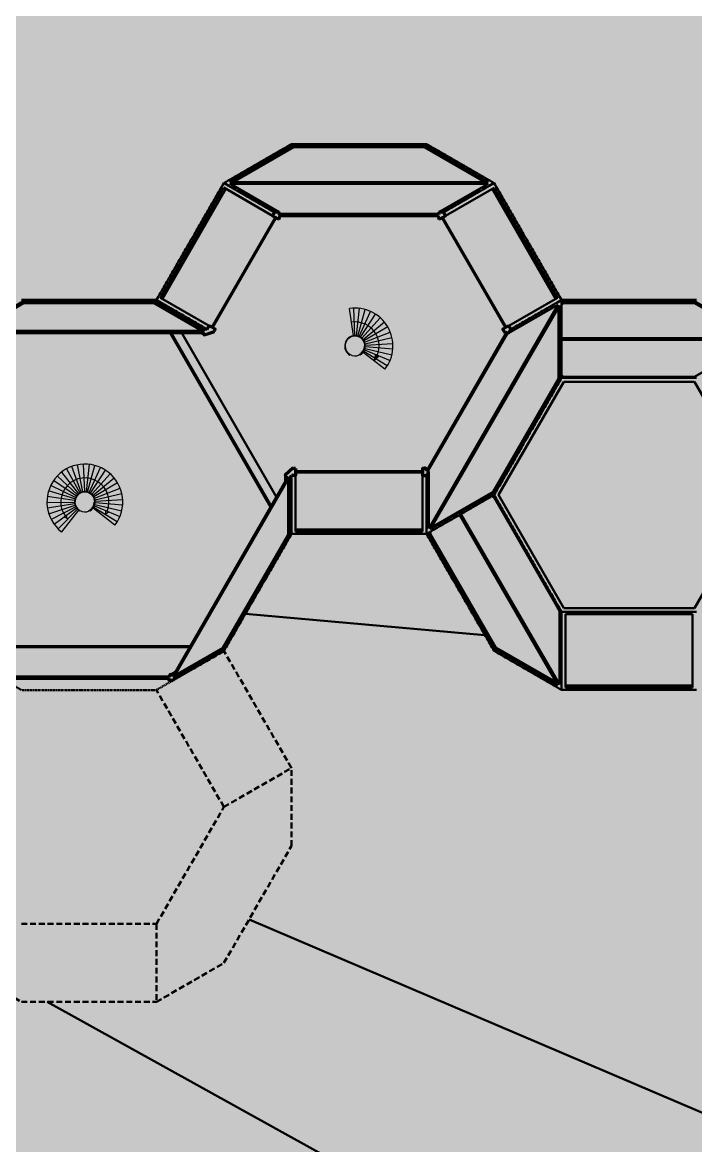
# Model space of a CAD drawing. Header units: millimetres. Extents: x 401 to 30661, y 2016 to 22119.
# Drawn here: x 14950 to 15682, y 11877 to 13099 of the extents above; entities that cross this region are included whole.
import ezdxf

# ---------------------------------------------------------------- set-up
doc = ezdxf.new("R2010")
doc.units = ezdxf.units.MM
doc.linetypes.add('HIDDEN2', pattern=[4.7625, 3.175, -1.5875])
for name, color, linetype, lineweight, true_color in [('2ND', 201, 'Continuous', 35, 0x39ffb0), ('3RD', 140, 'Continuous', 25, 0x7debff), ('4TH DETAILS', 125, 'Continuous', 15, 0x39ffb0)]:
    doc.layers.add(name, color=color, linetype=linetype, lineweight=lineweight, true_color=true_color)
doc.layers.add('BACKGROUND', color=7, linetype='Continuous', true_color=0x000000)
for name, color, linetype, lineweight, true_color, transparency in [('GLOW-CYAN-2', 7, 'Continuous', 50, 0x7debff, 0.8), ('GLOW-EMERALD', 7, 'Continuous', 70, 0x39ffb0, 0.8), ('GLOW-EMERALD-2', 7, 'Continuous', 30, 0x39ffb0, 0.8), ('hatch', 253, 'Continuous', 9, 0x7debff, 0.55)]:
    doc.layers.add(name, color=color, linetype=linetype, lineweight=lineweight, true_color=true_color, transparency=transparency)

msp = doc.modelspace()

# ---------------------------------------------------------------- hatches: boundary and pattern name
at = {"layer": 'BACKGROUND'}
h = msp.add_hatch(color=256, dxfattribs=at)
h.dxf.hatch_style = 1
h.paths.add_polyline_path([(400.723, 2015.745), (30660.634, 2015.745), (30660.634, 22119.328), (400.723, 22119.328)])
at = {"layer": 'hatch'}
h = msp.add_hatch(color=256, dxfattribs=at)
h.dxf.hatch_style = 1
h.paths.add_polyline_path([(15337.603, 12735.963), (15334.567, 12737.791), (15332.549, 12731.003)])
h = msp.add_hatch(color=256, dxfattribs=at)
h.dxf.hatch_style = 1
h.paths.add_polyline_path([(14998.786, 12559.365), (14997.936, 12562.83), (14995.394, 12560.974)])
h.paths.add_polyline_path([(15043.63, 12566.687), (15040.812, 12567.858), (15040.717, 12564.447)])

# ---------------------------------------------------------------- linework, layer by layer
at = {"layer": '2ND', "linetype": 'Continuous'}
for p, q in [((15224.401, 12892.567), (15222.218, 12888.786)), ((15229.288, 12892.567), (15224.401, 12892.567)), ((15403.074, 12892.567), (15402.614, 12890.181)), ((15407.961, 12892.567), (15403.074, 12892.567)), ((15225.445, 12886.923), (15156.327, 12767.206)), ((15222.218, 12888.786), (15225.445, 12886.923)), ((15225.604, 12886.831), (15228.831, 12884.968)), ((15228.831, 12884.968), (15229.912, 12886.84)), ((15229.912, 12886.84), (15230.39, 12886.84)), ((15402.431, 12889.226), (15401.971, 12886.84)), ((15401.971, 12886.84), (15402.45, 12886.84)), ((15402.45, 12886.84), (15403.53, 12884.968)), ((14897.812, 12761.947), (15146.672, 12761.947)), ((15146.488, 12762.902), (14897.996, 12762.902)), ((15146.029, 12765.288), (15146.488, 12762.902)), ((15146.672, 12761.947), (15147.131, 12759.561)), ((15158.871, 12762.965), (15158.632, 12763.379)), ((15473.73, 12763.379), (15473.491, 12762.965)), ((15473.491, 12762.965), (15476.706, 12761.851)), ((15477.624, 12761.533), (15479.002, 12761.056)), ((15385.299, 12610.231), (15247.062, 12610.231)), ((15389.666, 12606.32), (15392.109, 12610.553)), ((15238.415, 12603.679), (15114.169, 12388.479)), ((15115.088, 12388.16), (15239.15, 12603.042)), ((15247.062, 12610.047), (15385.299, 12610.047)), ((15109.778, 12386.792), (14934.706, 12386.792)), ((14934.89, 12385.837), (15109.594, 12385.837)), ((15114.022, 12383.451), (15116.466, 12387.683))]:
    msp.add_line(p, q, dxfattribs=at)
for points in [[(15402.614, 12890.181), (15229.747, 12890.181), (15229.288, 12892.567)], [(15476.035, 12767.206), (15406.917, 12886.923), (15410.144, 12888.786), (15407.961, 12892.567)], [(15156.486, 12767.114), (15225.604, 12886.831), (15225.445, 12886.923)], [(15230.39, 12886.84), (15229.931, 12889.226), (15229.931, 12889.226), (15402.431, 12889.226)], [(15403.53, 12884.968), (15406.758, 12886.831), (15475.876, 12767.114)], [(15150.916, 12765.288), (15150.916, 12765.288), (15153.099, 12769.07)], [(15156.327, 12767.206), (15153.099, 12769.07)], [(15479.262, 12769.07), (15476.035, 12767.206)], [(15479.002, 12761.056), (15481.446, 12765.288), (15479.262, 12769.07)], [(15150.916, 12765.288), (15150.916, 12765.288), (15146.029, 12765.288)], [(15147.131, 12759.561), (15147.609, 12759.561), (15147.848, 12759.146), (15153.36, 12761.056), (15158.871, 12762.965)], [(15158.632, 12763.379), (15159.713, 12765.251), (15156.486, 12767.114)], [(15476.706, 12761.851), (15390.272, 12612.144), (15387.7, 12614.371), (15387.461, 12613.957)], [(15392.109, 12610.553), (15391.007, 12611.508), (15477.624, 12761.533)], [(15475.876, 12767.114), (15472.649, 12765.251), (15473.73, 12763.379)], [(15244.662, 12614.371), (15240.253, 12610.553), (15235.843, 12606.735), (15236.083, 12606.32), (15235.843, 12605.906)], [(15247.062, 12613.957), (15244.901, 12613.957), (15244.662, 12614.371)], [(15247.062, 12613.957), (15247.062, 12610.231)], [(15387.461, 12613.957), (15385.299, 12613.957), (15385.299, 12610.231)], [(15235.843, 12605.906), (15238.415, 12603.679)], [(15239.15, 12603.042), (15240.253, 12602.088), (15242.696, 12606.32)], [(15247.062, 12610.047), (15247.062, 12606.32), (15242.696, 12606.32)], [(15385.299, 12610.047), (15385.299, 12606.32), (15389.666, 12606.32)], [(15109.594, 12385.837), (15109.135, 12383.451), (15114.022, 12383.451)], [(15114.169, 12388.479), (15110.955, 12389.592), (15110.715, 12389.178), (15110.237, 12389.178), (15109.778, 12386.792)], [(15116.466, 12387.683), (15115.088, 12388.16)]]:
    msp.add_lwpolyline(points, dxfattribs=at)
at = {"layer": '3RD', "linetype": 'Continuous'}
for p, q in [((15175.728, 12925.372), (15245.14, 12965.447)), ((15245.14, 12963.325), (15245.14, 12965.447)), ((15245.14, 12965.447), (15387.222, 12965.447)), ((15387.222, 12963.325), (15387.222, 12965.447)), ((15387.222, 12965.447), (15455.819, 12925.842)), ((15245.14, 12963.325), (15179.402, 12925.372)), ((15387.222, 12963.325), (15245.14, 12963.325)), ((15452.96, 12925.372), (15387.222, 12963.325)), ((15100.093, 12799.673), (15169.211, 12919.389)), ((15171.363, 12918.147), (15102.245, 12798.43)), ((15169.211, 12919.389), (15222.218, 12888.786)), ((15176.543, 12923.02), (15175.618, 12923.554)), ((15456.744, 12923.554), (15175.618, 12923.554)), ((15175.728, 12925.372), (15456.634, 12925.372)), ((15229.288, 12892.567), (15176.543, 12923.02)), ((15456.744, 12923.554), (15403.074, 12892.567)), ((15410.144, 12888.786), (15463.083, 12919.351)), ((15455.819, 12925.842), (15456.634, 12925.372)), ((15530.05, 12798.392), (15460.932, 12918.108)), ((15463.083, 12919.351), (15463.15, 12919.235)), ((15463.15, 12919.235), (15532.202, 12799.634)), ((15406.917, 12886.923), (15406.758, 12886.831)), ((14951.201, 12793.62), (14897.996, 12762.902)), ((14898.455, 12765.288), (14951.201, 12795.741)), ((14951.201, 12793.62), (14951.201, 12795.741)), ((14951.201, 12795.741), (15093.283, 12795.741)), ((15093.283, 12793.62), (14951.201, 12793.62)), ((15093.283, 12795.741), (15146.029, 12765.288)), ((15093.283, 12793.62), (15093.283, 12795.741)), ((15146.488, 12762.902), (15093.283, 12793.62)), ((15153.099, 12769.07), (15100.093, 12799.673)), ((15532.202, 12799.634), (15479.262, 12769.07)), ((15536.635, 12794.33), (15539.079, 12795.741)), ((15539.079, 12793.62), (15536.635, 12792.209)), ((15539.079, 12793.62), (15539.079, 12795.741)), ((15539.079, 12795.741), (15681.161, 12795.741)), ((15681.161, 12793.62), (15539.079, 12793.62)), ((15681.161, 12793.62), (15681.161, 12795.741)), ((15681.161, 12795.741), (15749.758, 12756.136)), ((15746.898, 12755.666), (15681.161, 12793.62)), ((15392.109, 12548.567), (15532.683, 12792.049)), ((15534.191, 12791.038), (15393.738, 12547.766)), ((15479.002, 12761.056), (15532.683, 12792.049)), ((15533.089, 12711.524), (15533.089, 12789.129)), ((15534.191, 12791.038), (15534.191, 12710.888)), ((15219.983, 12571.752), (15110.173, 12761.947)), ((15111.26, 12761.947), (15220.526, 12572.693)), ((15226.342, 12582.767), (15122.892, 12761.947)), ((15147.131, 12759.561), (15142.998, 12761.947)), ((15146.672, 12761.947), (15146.488, 12762.902)), ((15147.131, 12759.561), (15147.848, 12759.146)), ((15156.327, 12767.206), (15156.486, 12767.114)), ((15475.876, 12767.114), (15476.035, 12767.206)), ((15477.624, 12761.533), (15476.706, 12761.851)), ((15536.635, 12755.666), (15750.573, 12755.666)), ((15750.683, 12753.848), (15536.635, 12753.848)), ((15750.683, 12753.848), (15681.161, 12713.71)), ((15462.048, 12588.478), (15533.089, 12711.524)), ((15534.191, 12710.888), (15465.594, 12592.074)), ((15468.038, 12585.02), (15539.079, 12708.066)), ((15533.089, 12711.524), (15534.191, 12710.888)), ((15539.079, 12713.71), (15536.635, 12715.121)), ((15681.161, 12713.71), (15539.079, 12713.71)), ((15539.079, 12708.066), (15681.16, 12708.066)), ((15681.16, 12708.066), (15752.201, 12585.02)), ((15390.272, 12612.144), (15391.007, 12611.508)), ((15392.109, 12548.567), (15392.109, 12610.553)), ((15235.843, 12599.224), (15235.843, 12606.735)), ((15239.15, 12603.042), (15238.415, 12603.679)), ((15239.15, 12541.819), (15239.15, 12603.042)), ((15240.253, 12602.088), (15240.253, 12541.182)), ((15247.062, 12545.114), (15247.062, 12606.32)), ((15385.299, 12606.32), (15385.299, 12545.114)), ((15463.15, 12587.841), (15393.738, 12547.766)), ((15394.841, 12549.676), (15462.048, 12588.478)), ((15462.048, 12588.478), (15463.15, 12587.841)), ((15465.594, 12592.074), (15463.15, 12587.841)), ((15460.707, 12583.609), (15463.15, 12582.198)), ((15463.15, 12582.198), (15531.748, 12463.384)), ((15539.079, 12461.973), (15468.038, 12585.02)), ((15752.201, 12585.02), (15681.16, 12461.973)), ((15532.562, 12378.061), (15425.593, 12563.336)), ((15427.129, 12564.223), (15534.191, 12378.784)), ((15168.109, 12418.772), (15239.15, 12541.819)), ((15240.253, 12541.182), (15171.655, 12422.368)), ((15239.15, 12541.819), (15240.253, 12541.182)), ((15247.062, 12547.599), (15385.299, 12547.599)), ((15385.299, 12545.114), (15247.062, 12545.114)), ((15392.109, 12541.182), (15392.109, 12544.004)), ((15393.946, 12542.243), (15392.109, 12541.182)), ((15463.15, 12418.136), (15392.109, 12541.182)), ((15393.946, 12542.243), (15393.946, 12545.065)), ((15464.987, 12419.196), (15393.946, 12542.243)), ((15531.748, 12463.384), (15534.191, 12459.151)), ((15534.191, 12459.151), (15534.191, 12378.784)), ((15681.16, 12461.973), (15539.079, 12461.973)), ((15541.001, 12455.22), (15679.238, 12455.22)), ((15541.001, 12375.409), (15541.001, 12455.22)), ((15679.238, 12455.22), (15679.238, 12375.409)), ((14880.16, 12420.405), (15132.602, 12420.405)), ((15132.059, 12419.465), (14881.789, 12419.465)), ((15115.088, 12388.16), (15168.109, 12418.772)), ((15169.211, 12418.136), (15116.466, 12387.683)), ((15168.109, 12418.772), (15169.211, 12418.136)), ((15171.655, 12422.368), (15169.211, 12418.136)), ((15464.987, 12419.196), (15463.15, 12418.136)), ((15465.594, 12416.725), (15463.15, 12418.136)), ((15530.725, 12381.243), (15464.987, 12419.196)), ((15532.562, 12378.061), (15465.594, 12416.725)), ((15110.955, 12389.592), (15116.741, 12392.933)), ((15110.955, 12389.592), (15110.237, 12389.178)), ((15114.169, 12388.479), (15115.088, 12388.16)), ((15541.001, 12377.893), (15679.238, 12377.893)), ((15679.238, 12375.409), (15541.001, 12375.409))]:
    msp.add_line(p, q, dxfattribs=at)
at = {"layer": '3RD', "ltscale": 2}
for p, q in [((15453.252, 12432.495), (15192.544, 12455.652)), ((15196.592, 12123.253), (16045.933, 11760.817)), ((14976.907, 12033.458), (15757.703, 11601.049))]:
    msp.add_line(p, q, dxfattribs=at)
at = {"layer": '3RD', "linetype": 'HIDDEN2', "ltscale": 2}
for points in [[(14801.788, 12203.108), (14875.273, 12075.829), (14948.757, 12033.402), (15091.36, 12033.402), (15095.727, 12033.402), (15169.211, 12075.829), (15242.696, 12203.108), (15242.696, 12287.961), (15169.211, 12415.314)], [(15169.211, 12245.534), (15095.727, 12372.814)], [(15095.727, 12118.255), (15169.211, 12245.534), (15242.707, 12287.942)], [(14948.757, 12118.255), (15095.727, 12118.255), (15095.727, 12033.402)]]:
    msp.add_lwpolyline(points, dxfattribs=at)
at = {"layer": '3RD', "linetype": 'HIDDEN2', "ltscale": 0.35}
msp.add_lwpolyline([(15114.022, 12383.451), (15095.727, 12372.814), (14948.757, 12372.814), (14930.462, 12383.451)], dxfattribs=at)
at = {"layer": '3RD', "linetype": 'Continuous'}
for points in [[(15169.211, 12924.431), (15242.696, 12966.857)], [(15389.666, 12966.857), (15242.696, 12966.857)], [(15389.666, 12966.857), (15463.15, 12924.431)], [(15095.727, 12797.152), (15169.211, 12924.431)], [(15224.401, 12892.567), (15169.211, 12924.431)], [(15407.961, 12892.567), (15463.15, 12924.431)], [(15536.635, 12797.152), (15463.15, 12924.431)], [(15095.727, 12797.152), (14948.757, 12797.152)], [(15150.916, 12765.288), (15095.727, 12797.152)], [(15095.727, 12797.152), (15150.916, 12765.288)], [(15481.446, 12765.288), (15536.635, 12797.152)], [(15536.635, 12712.299), (15536.635, 12797.152)], [(15683.604, 12797.152), (15536.635, 12797.152)], [(15536.635, 12712.299), (15463.15, 12585.02)], [(15536.635, 12712.299), (15683.604, 12712.299)], [(15242.696, 12606.32), (15242.696, 12542.593)], [(15242.696, 12542.593), (15242.696, 12606.32)], [(15389.666, 12606.32), (15389.666, 12542.593)], [(15389.666, 12542.593), (15463.15, 12585.02)], [(15536.635, 12457.74), (15463.15, 12585.02)], [(15242.696, 12542.593), (15169.211, 12415.314)], [(15242.696, 12542.593), (15389.666, 12542.593)], [(15389.666, 12542.593), (15463.15, 12415.314)], [(15536.635, 12457.74), (15683.604, 12457.74)], [(15536.635, 12457.74), (15536.635, 12372.888)], [(15114.022, 12383.451), (15169.211, 12415.314)], [(15463.15, 12415.314), (15536.635, 12372.888)], [(15536.635, 12372.888), (15683.604, 12372.888)]]:
    msp.add_open_spline(points, degree=1, dxfattribs=at)
at = {"layer": '4TH DETAILS', "linetype": 'Continuous'}
for p, q in [((15310.242, 12758.236), (15305.97, 12787.93)), ((15310.141, 12788.315), (15311.379, 12758.341)), ((15316.495, 12788.088), (15313.112, 12758.279)), ((15314.815, 12757.951), (15322.738, 12786.886)), ((15316.447, 12757.366), (15328.723, 12784.739)), ((15317.97, 12756.536), (15334.306, 12781.698)), ((15319.347, 12755.483), (15339.356, 12777.835)), ((15320.546, 12754.23), (15343.753, 12773.242)), ((15347.391, 12768.028), (15321.538, 12752.808)), ((15322.3, 12751.251), (15350.185, 12762.317)), ((15322.814, 12749.594), (15352.068, 12756.244)), ((15352.945, 12743.596), (15323.053, 12746.145)), ((15323.067, 12747.879), (15352.995, 12749.954)), ((15321.368, 12741.113), (15320.947, 12740.491)), ((15346.977, 12725.485), (15321.368, 12741.113)), ((15346.977, 12725.485), (15321.368, 12741.113)), ((15322.233, 12742.786), (15349.939, 12731.28)), ((15322.773, 12744.434), (15351.918, 12737.322)), ((14997.95, 12613.501), (15012.441, 12587.233)), ((15014.02, 12587.951), (15003.737, 12616.134)), ((15015.69, 12588.418), (15009.86, 12617.847)), ((15016.173, 12618.598), (15017.411, 12588.623)), ((15022.527, 12618.37), (15019.144, 12588.561)), ((15020.847, 12588.234), (15028.77, 12617.168)), ((15022.479, 12587.648), (15034.755, 12615.021)), ((15024.002, 12586.819), (15040.339, 12611.98)), ((15008.615, 12583.77), (14983.919, 12600.803)), ((14987.922, 12605.743), (15009.707, 12585.118)), ((14992.636, 12610.01), (15010.992, 12586.281)), ((15025.379, 12585.765), (15045.388, 12608.118)), ((15026.578, 12584.512), (15049.785, 12603.524)), ((15053.423, 12598.31), (15027.571, 12583.09)), ((15007.113, 12580.656), (14978.41, 12589.385)), ((15007.743, 12582.271), (14980.724, 12595.307)), ((15028.332, 12581.533), (15056.217, 12592.599)), ((15028.846, 12579.877), (15058.1, 12586.526)), ((14976.629, 12576.832), (15006.627, 12577.233)), ((15006.737, 12578.963), (14977.035, 12583.177)), ((15006.784, 12575.506), (14977.204, 12570.5)), ((14978.745, 12564.332), (15007.204, 12573.824)), ((15028.805, 12574.716), (15057.95, 12567.604)), ((15058.977, 12573.879), (15029.085, 12576.427)), ((15029.099, 12578.161), (15059.027, 12580.236)), ((15007.877, 12572.226), (14981.215, 12558.474)), ((15008.789, 12570.751), (14984.557, 12553.064)), ((14988.69, 12548.233), (15009.916, 12569.433)), ((15050.471, 12552.103), (15026.765, 12570.488)), ((15053.009, 12555.768), (15026.973, 12571.656)), ((15027.4, 12571.395), (15026.979, 12570.773)), ((15053.009, 12555.768), (15027.4, 12571.395)), ((15028.265, 12573.068), (15055.971, 12561.562))]:
    msp.add_line(p, q, dxfattribs=at)
at = {"layer": '4TH DETAILS'}
for p, q in [((15322.111, 12747.025), (15322.593, 12746.98)), ((15306.509, 12737.726), (15306.259, 12737.294)), ((15316.233, 12737.797), (15316.446, 12737.345)), ((15317.472, 12737.319), (15317.222, 12737.752)), ((15028.143, 12577.348), (15028.626, 12577.345)), ((15012.541, 12568.05), (15012.291, 12567.617)), ((15022.265, 12568.12), (15022.479, 12567.668)), ((15023.504, 12567.642), (15023.254, 12568.075))]:
    msp.add_line(p, q, dxfattribs=at)
for points in [[(15344.439, 12721.779), (15320.736, 12740.168)], [(15332.549, 12731.003), (15334.567, 12737.791)], [(15332.549, 12731.003), (15337.603, 12735.963)], [(15010.96, 12568.51), (14992.566, 12544.8)], [(14998.786, 12559.365), (14997.936, 12562.83)], [(15050.5, 12552.115), (15026.797, 12570.503)], [(15040.717, 12564.447), (15040.812, 12567.858)], [(15040.717, 12564.447), (15043.63, 12566.687)], [(14998.786, 12559.365), (14995.394, 12560.974)]]:
    msp.add_lwpolyline(points, dxfattribs=at)
at = {"layer": '4TH DETAILS', "linetype": 'Continuous'}
msp.add_arc((15311.844, 12747.101), 41.25, 322.158402, 98.18649, dxfattribs=at)
at = {"layer": '4TH DETAILS'}
for centre, radius, start, end in [((15311.815, 12747.089), 26.242, 322.196424, 98.119823), ((15311.815, 12747.089), 26.242, 97.944609, 98.119823), ((15311.844, 12747.059), 11.25, 300.019763, 240.23704), ((15311.844, 12747.059), 10.75, 295.351264, 240.24848), ((15311.83, 12747.087), 10.281, 295.355045, 359.651323), ((15311.844, 12747.101), 10.786, 240.35702, 295.257619), ((15017.876, 12577.383), 41.25, 322.203589, 232.16137), ((15017.876, 12577.383), 26.25, 337.446698, 216.124545), ((15017.876, 12577.383), 11.25, 300.019763, 240.23704), ((15017.876, 12577.383), 10.75, 295.351264, 240.24848), ((15017.862, 12577.411), 10.281, 295.355045, 359.651323), ((15017.876, 12577.424), 10.786, 240.35702, 295.257619)]:
    msp.add_arc(centre, radius, start, end, dxfattribs=at)
at = {"layer": 'GLOW-CYAN-2', "linetype": 'Continuous'}
for p, q in [((15175.728, 12925.372), (15245.14, 12965.447)), ((15245.14, 12963.325), (15245.14, 12965.447)), ((15245.14, 12965.447), (15387.222, 12965.447)), ((15387.222, 12963.325), (15387.222, 12965.447)), ((15387.222, 12965.447), (15455.819, 12925.842)), ((15245.14, 12963.325), (15179.402, 12925.372)), ((15387.222, 12963.325), (15245.14, 12963.325)), ((15452.96, 12925.372), (15387.222, 12963.325)), ((15100.093, 12799.673), (15169.211, 12919.389)), ((15171.363, 12918.147), (15102.245, 12798.43)), ((15169.211, 12919.389), (15222.218, 12888.786)), ((15176.543, 12923.02), (15175.618, 12923.554)), ((15456.744, 12923.554), (15175.618, 12923.554)), ((15175.728, 12925.372), (15456.634, 12925.372)), ((15229.288, 12892.567), (15176.543, 12923.02)), ((15456.744, 12923.554), (15403.074, 12892.567)), ((15410.144, 12888.786), (15463.083, 12919.351)), ((15455.819, 12925.842), (15456.634, 12925.372)), ((15530.05, 12798.392), (15460.932, 12918.108)), ((15463.083, 12919.351), (15463.15, 12919.235)), ((15463.15, 12919.235), (15532.202, 12799.634)), ((15406.917, 12886.923), (15406.758, 12886.831)), ((14951.201, 12793.62), (14897.996, 12762.902)), ((14898.455, 12765.288), (14951.201, 12795.741)), ((14951.201, 12793.62), (14951.201, 12795.741)), ((14951.201, 12795.741), (15093.283, 12795.741)), ((15093.283, 12793.62), (14951.201, 12793.62)), ((15093.283, 12795.741), (15146.029, 12765.288)), ((15093.283, 12793.62), (15093.283, 12795.741)), ((15146.488, 12762.902), (15093.283, 12793.62)), ((15153.099, 12769.07), (15100.093, 12799.673)), ((15532.202, 12799.634), (15479.262, 12769.07)), ((15536.635, 12794.33), (15539.079, 12795.741)), ((15539.079, 12793.62), (15536.635, 12792.209)), ((15539.079, 12793.62), (15539.079, 12795.741)), ((15539.079, 12795.741), (15681.161, 12795.741)), ((15681.161, 12793.62), (15539.079, 12793.62)), ((15681.161, 12793.62), (15681.161, 12795.741)), ((15681.161, 12795.741), (15749.758, 12756.136)), ((15746.898, 12755.666), (15681.161, 12793.62)), ((15392.109, 12548.567), (15532.683, 12792.049)), ((15534.191, 12791.038), (15393.738, 12547.766)), ((15479.002, 12761.056), (15532.683, 12792.049)), ((15533.089, 12711.524), (15533.089, 12789.129)), ((15534.191, 12791.038), (15534.191, 12710.888)), ((15219.983, 12571.752), (15110.173, 12761.947)), ((15111.26, 12761.947), (15220.526, 12572.693)), ((15226.342, 12582.767), (15122.892, 12761.947)), ((15147.131, 12759.561), (15142.998, 12761.947)), ((15146.672, 12761.947), (15146.488, 12762.902)), ((15147.131, 12759.561), (15147.848, 12759.146)), ((15156.327, 12767.206), (15156.486, 12767.114)), ((15475.876, 12767.114), (15476.035, 12767.206)), ((15477.624, 12761.533), (15476.706, 12761.851)), ((15536.635, 12755.666), (15750.573, 12755.666)), ((15750.683, 12753.848), (15536.635, 12753.848)), ((15750.683, 12753.848), (15681.161, 12713.71)), ((15462.048, 12588.478), (15533.089, 12711.524)), ((15534.191, 12710.888), (15465.594, 12592.074)), ((15468.038, 12585.02), (15539.079, 12708.066)), ((15533.089, 12711.524), (15534.191, 12710.888)), ((15539.079, 12713.71), (15536.635, 12715.121)), ((15681.161, 12713.71), (15539.079, 12713.71)), ((15539.079, 12708.066), (15681.16, 12708.066)), ((15681.16, 12708.066), (15752.201, 12585.02)), ((15390.272, 12612.144), (15391.007, 12611.508)), ((15392.109, 12548.567), (15392.109, 12610.553)), ((15235.843, 12599.224), (15235.843, 12606.735)), ((15239.15, 12603.042), (15238.415, 12603.679)), ((15239.15, 12541.819), (15239.15, 12603.042)), ((15240.253, 12602.088), (15240.253, 12541.182)), ((15247.062, 12545.114), (15247.062, 12606.32)), ((15385.299, 12606.32), (15385.299, 12545.114)), ((15463.15, 12587.841), (15393.738, 12547.766)), ((15394.841, 12549.676), (15462.048, 12588.478)), ((15462.048, 12588.478), (15463.15, 12587.841)), ((15465.594, 12592.074), (15463.15, 12587.841)), ((15460.707, 12583.609), (15463.15, 12582.198)), ((15463.15, 12582.198), (15531.748, 12463.384)), ((15539.079, 12461.973), (15468.038, 12585.02)), ((15752.201, 12585.02), (15681.16, 12461.973)), ((15532.562, 12378.061), (15425.593, 12563.336)), ((15427.129, 12564.223), (15534.191, 12378.784)), ((15168.109, 12418.772), (15239.15, 12541.819)), ((15240.253, 12541.182), (15171.655, 12422.368)), ((15239.15, 12541.819), (15240.253, 12541.182)), ((15247.062, 12547.599), (15385.299, 12547.599)), ((15385.299, 12545.114), (15247.062, 12545.114)), ((15392.109, 12541.182), (15392.109, 12544.004)), ((15393.946, 12542.243), (15392.109, 12541.182)), ((15463.15, 12418.136), (15392.109, 12541.182)), ((15393.946, 12542.243), (15393.946, 12545.065)), ((15464.987, 12419.196), (15393.946, 12542.243)), ((15531.748, 12463.384), (15534.191, 12459.151)), ((15534.191, 12459.151), (15534.191, 12378.784)), ((15681.16, 12461.973), (15539.079, 12461.973)), ((15541.001, 12455.22), (15679.238, 12455.22)), ((15541.001, 12375.409), (15541.001, 12455.22)), ((15679.238, 12455.22), (15679.238, 12375.409)), ((14880.16, 12420.405), (15132.602, 12420.405)), ((15132.059, 12419.465), (14881.789, 12419.465)), ((15115.088, 12388.16), (15168.109, 12418.772)), ((15169.211, 12418.136), (15116.466, 12387.683)), ((15168.109, 12418.772), (15169.211, 12418.136)), ((15171.655, 12422.368), (15169.211, 12418.136)), ((15464.987, 12419.196), (15463.15, 12418.136)), ((15465.594, 12416.725), (15463.15, 12418.136)), ((15530.725, 12381.243), (15464.987, 12419.196)), ((15532.562, 12378.061), (15465.594, 12416.725)), ((15110.955, 12389.592), (15116.741, 12392.933)), ((15110.955, 12389.592), (15110.237, 12389.178)), ((15114.169, 12388.479), (15115.088, 12388.16)), ((15541.001, 12377.893), (15679.238, 12377.893)), ((15679.238, 12375.409), (15541.001, 12375.409))]:
    msp.add_line(p, q, dxfattribs=at)
at = {"layer": 'GLOW-CYAN-2', "ltscale": 2}
for p, q in [((15453.252, 12432.495), (15192.544, 12455.652)), ((15196.592, 12123.253), (16045.933, 11760.817)), ((14976.907, 12033.458), (15757.703, 11601.049))]:
    msp.add_line(p, q, dxfattribs=at)
at = {"layer": 'GLOW-CYAN-2', "linetype": 'HIDDEN2', "ltscale": 2}
for points in [[(14801.788, 12203.108), (14875.273, 12075.829), (14948.757, 12033.402), (15091.36, 12033.402), (15095.727, 12033.402), (15169.211, 12075.829), (15242.696, 12203.108), (15242.696, 12287.961), (15169.211, 12415.314)], [(15169.211, 12245.534), (15095.727, 12372.814)], [(15095.727, 12118.255), (15169.211, 12245.534), (15242.707, 12287.942)], [(14948.757, 12118.255), (15095.727, 12118.255), (15095.727, 12033.402)]]:
    msp.add_lwpolyline(points, dxfattribs=at)
at = {"layer": 'GLOW-CYAN-2', "linetype": 'HIDDEN2', "ltscale": 0.35}
msp.add_lwpolyline([(15114.022, 12383.451), (15095.727, 12372.814), (14948.757, 12372.814), (14930.462, 12383.451)], dxfattribs=at)
at = {"layer": 'GLOW-CYAN-2', "linetype": 'Continuous'}
for points in [[(15169.211, 12924.431), (15242.696, 12966.857)], [(15389.666, 12966.857), (15242.696, 12966.857)], [(15389.666, 12966.857), (15463.15, 12924.431)], [(15095.727, 12797.152), (15169.211, 12924.431)], [(15224.401, 12892.567), (15169.211, 12924.431)], [(15407.961, 12892.567), (15463.15, 12924.431)], [(15536.635, 12797.152), (15463.15, 12924.431)], [(15095.727, 12797.152), (14948.757, 12797.152)], [(15150.916, 12765.288), (15095.727, 12797.152)], [(15095.727, 12797.152), (15150.916, 12765.288)], [(15481.446, 12765.288), (15536.635, 12797.152)], [(15536.635, 12712.299), (15536.635, 12797.152)], [(15683.604, 12797.152), (15536.635, 12797.152)], [(15536.635, 12712.299), (15463.15, 12585.02)], [(15536.635, 12712.299), (15683.604, 12712.299)], [(15242.696, 12606.32), (15242.696, 12542.593)], [(15242.696, 12542.593), (15242.696, 12606.32)], [(15389.666, 12606.32), (15389.666, 12542.593)], [(15389.666, 12542.593), (15463.15, 12585.02)], [(15536.635, 12457.74), (15463.15, 12585.02)], [(15242.696, 12542.593), (15169.211, 12415.314)], [(15242.696, 12542.593), (15389.666, 12542.593)], [(15389.666, 12542.593), (15463.15, 12415.314)], [(15536.635, 12457.74), (15683.604, 12457.74)], [(15536.635, 12457.74), (15536.635, 12372.888)], [(15114.022, 12383.451), (15169.211, 12415.314)], [(15463.15, 12415.314), (15536.635, 12372.888)], [(15536.635, 12372.888), (15683.604, 12372.888)]]:
    msp.add_open_spline(points, degree=1, dxfattribs=at)
at = {"layer": 'GLOW-EMERALD', "linetype": 'Continuous'}
for p, q in [((15224.401, 12892.567), (15222.218, 12888.786)), ((15229.288, 12892.567), (15224.401, 12892.567)), ((15403.074, 12892.567), (15402.614, 12890.181)), ((15407.961, 12892.567), (15403.074, 12892.567)), ((15225.445, 12886.923), (15156.327, 12767.206)), ((15222.218, 12888.786), (15225.445, 12886.923)), ((15225.604, 12886.831), (15228.831, 12884.968)), ((15228.831, 12884.968), (15229.912, 12886.84)), ((15229.912, 12886.84), (15230.39, 12886.84)), ((15402.431, 12889.226), (15401.971, 12886.84)), ((15401.971, 12886.84), (15402.45, 12886.84)), ((15402.45, 12886.84), (15403.53, 12884.968)), ((14897.812, 12761.947), (15146.672, 12761.947)), ((15146.488, 12762.902), (14897.996, 12762.902)), ((15146.029, 12765.288), (15146.488, 12762.902)), ((15146.672, 12761.947), (15147.131, 12759.561)), ((15158.871, 12762.965), (15158.632, 12763.379)), ((15473.73, 12763.379), (15473.491, 12762.965)), ((15473.491, 12762.965), (15476.706, 12761.851)), ((15477.624, 12761.533), (15479.002, 12761.056)), ((15385.299, 12610.231), (15247.062, 12610.231)), ((15389.666, 12606.32), (15392.109, 12610.553)), ((15238.415, 12603.679), (15114.169, 12388.479)), ((15115.088, 12388.16), (15239.15, 12603.042)), ((15247.062, 12610.047), (15385.299, 12610.047)), ((15109.778, 12386.792), (14934.706, 12386.792)), ((14934.89, 12385.837), (15109.594, 12385.837)), ((15114.022, 12383.451), (15116.466, 12387.683))]:
    msp.add_line(p, q, dxfattribs=at)
for points in [[(15402.614, 12890.181), (15229.747, 12890.181), (15229.288, 12892.567)], [(15476.035, 12767.206), (15406.917, 12886.923), (15410.144, 12888.786), (15407.961, 12892.567)], [(15156.486, 12767.114), (15225.604, 12886.831), (15225.445, 12886.923)], [(15230.39, 12886.84), (15229.931, 12889.226), (15229.931, 12889.226), (15402.431, 12889.226)], [(15403.53, 12884.968), (15406.758, 12886.831), (15475.876, 12767.114)], [(15150.916, 12765.288), (15150.916, 12765.288), (15153.099, 12769.07)], [(15156.327, 12767.206), (15153.099, 12769.07)], [(15479.262, 12769.07), (15476.035, 12767.206)], [(15479.002, 12761.056), (15481.446, 12765.288), (15479.262, 12769.07)], [(15150.916, 12765.288), (15150.916, 12765.288), (15146.029, 12765.288)], [(15147.131, 12759.561), (15147.609, 12759.561), (15147.848, 12759.146), (15153.36, 12761.056), (15158.871, 12762.965)], [(15158.632, 12763.379), (15159.713, 12765.251), (15156.486, 12767.114)], [(15476.706, 12761.851), (15390.272, 12612.144), (15387.7, 12614.371), (15387.461, 12613.957)], [(15392.109, 12610.553), (15391.007, 12611.508), (15477.624, 12761.533)], [(15475.876, 12767.114), (15472.649, 12765.251), (15473.73, 12763.379)], [(15244.662, 12614.371), (15240.253, 12610.553), (15235.843, 12606.735), (15236.083, 12606.32), (15235.843, 12605.906)], [(15247.062, 12613.957), (15244.901, 12613.957), (15244.662, 12614.371)], [(15247.062, 12613.957), (15247.062, 12610.231)], [(15387.461, 12613.957), (15385.299, 12613.957), (15385.299, 12610.231)], [(15235.843, 12605.906), (15238.415, 12603.679)], [(15239.15, 12603.042), (15240.253, 12602.088), (15242.696, 12606.32)], [(15247.062, 12610.047), (15247.062, 12606.32), (15242.696, 12606.32)], [(15385.299, 12610.047), (15385.299, 12606.32), (15389.666, 12606.32)], [(15109.594, 12385.837), (15109.135, 12383.451), (15114.022, 12383.451)], [(15114.169, 12388.479), (15110.955, 12389.592), (15110.715, 12389.178), (15110.237, 12389.178), (15109.778, 12386.792)], [(15116.466, 12387.683), (15115.088, 12388.16)]]:
    msp.add_lwpolyline(points, dxfattribs=at)
at = {"layer": 'GLOW-EMERALD-2', "linetype": 'Continuous'}
for p, q in [((15310.242, 12758.236), (15305.97, 12787.93)), ((15310.141, 12788.315), (15311.379, 12758.341)), ((15316.495, 12788.088), (15313.112, 12758.279)), ((15314.815, 12757.951), (15322.738, 12786.886)), ((15316.447, 12757.366), (15328.723, 12784.739)), ((15317.97, 12756.536), (15334.306, 12781.698)), ((15319.347, 12755.483), (15339.356, 12777.835)), ((15320.546, 12754.23), (15343.753, 12773.242)), ((15347.391, 12768.028), (15321.538, 12752.808)), ((15322.3, 12751.251), (15350.185, 12762.317)), ((15322.814, 12749.594), (15352.068, 12756.244)), ((15352.945, 12743.596), (15323.053, 12746.145)), ((15323.067, 12747.879), (15352.995, 12749.954)), ((15321.368, 12741.113), (15320.947, 12740.491)), ((15346.977, 12725.485), (15321.368, 12741.113)), ((15346.977, 12725.485), (15321.368, 12741.113)), ((15322.233, 12742.786), (15349.939, 12731.28)), ((15322.773, 12744.434), (15351.918, 12737.322)), ((14997.95, 12613.501), (15012.441, 12587.233)), ((15014.02, 12587.951), (15003.737, 12616.134)), ((15015.69, 12588.418), (15009.86, 12617.847)), ((15016.173, 12618.598), (15017.411, 12588.623)), ((15022.527, 12618.37), (15019.144, 12588.561)), ((15020.847, 12588.234), (15028.77, 12617.168)), ((15022.479, 12587.648), (15034.755, 12615.021)), ((15024.002, 12586.819), (15040.339, 12611.98)), ((15008.615, 12583.77), (14983.919, 12600.803)), ((14987.922, 12605.743), (15009.707, 12585.118)), ((14992.636, 12610.01), (15010.992, 12586.281)), ((15025.379, 12585.765), (15045.388, 12608.118)), ((15026.578, 12584.512), (15049.785, 12603.524)), ((15053.423, 12598.31), (15027.571, 12583.09)), ((15007.113, 12580.656), (14978.41, 12589.385)), ((15007.743, 12582.271), (14980.724, 12595.307)), ((15028.332, 12581.533), (15056.217, 12592.599)), ((15028.846, 12579.877), (15058.1, 12586.526)), ((14976.629, 12576.832), (15006.627, 12577.233)), ((15006.737, 12578.963), (14977.035, 12583.177)), ((15006.784, 12575.506), (14977.204, 12570.5)), ((14978.745, 12564.332), (15007.204, 12573.824)), ((15028.805, 12574.716), (15057.95, 12567.604)), ((15058.977, 12573.879), (15029.085, 12576.427)), ((15029.099, 12578.161), (15059.027, 12580.236)), ((15007.877, 12572.226), (14981.215, 12558.474)), ((15008.789, 12570.751), (14984.557, 12553.064)), ((14988.69, 12548.233), (15009.916, 12569.433)), ((15050.471, 12552.103), (15026.765, 12570.488)), ((15053.009, 12555.768), (15026.973, 12571.656)), ((15027.4, 12571.395), (15026.979, 12570.773)), ((15053.009, 12555.768), (15027.4, 12571.395)), ((15028.265, 12573.068), (15055.971, 12561.562))]:
    msp.add_line(p, q, dxfattribs=at)
at = {"layer": 'GLOW-EMERALD-2'}
for p, q in [((15322.111, 12747.025), (15322.593, 12746.98)), ((15306.509, 12737.726), (15306.259, 12737.294)), ((15316.233, 12737.797), (15316.446, 12737.345)), ((15317.472, 12737.319), (15317.222, 12737.752)), ((15028.143, 12577.348), (15028.626, 12577.345)), ((15012.541, 12568.05), (15012.291, 12567.617)), ((15022.265, 12568.12), (15022.479, 12567.668)), ((15023.504, 12567.642), (15023.254, 12568.075))]:
    msp.add_line(p, q, dxfattribs=at)
for points in [[(15344.439, 12721.779), (15320.736, 12740.168)], [(15332.549, 12731.003), (15334.567, 12737.791)], [(15332.549, 12731.003), (15337.603, 12735.963)], [(15010.96, 12568.51), (14992.566, 12544.8)], [(14998.786, 12559.365), (14997.936, 12562.83)], [(15050.5, 12552.115), (15026.797, 12570.503)], [(15040.717, 12564.447), (15040.812, 12567.858)], [(15040.717, 12564.447), (15043.63, 12566.687)], [(14998.786, 12559.365), (14995.394, 12560.974)]]:
    msp.add_lwpolyline(points, dxfattribs=at)
at = {"layer": 'GLOW-EMERALD-2', "linetype": 'Continuous'}
msp.add_arc((15311.844, 12747.101), 41.25, 322.158402, 98.18649, dxfattribs=at)
at = {"layer": 'GLOW-EMERALD-2'}
for centre, radius, start, end in [((15311.815, 12747.089), 26.242, 322.196424, 98.119823), ((15311.815, 12747.089), 26.242, 97.944609, 98.119823), ((15311.844, 12747.059), 11.25, 300.019763, 240.23704), ((15311.844, 12747.059), 10.75, 295.351264, 240.24848), ((15311.83, 12747.087), 10.281, 295.355045, 359.651323), ((15311.844, 12747.101), 10.786, 240.35702, 295.257619), ((15017.876, 12577.383), 41.25, 322.203589, 232.16137), ((15017.876, 12577.383), 26.25, 337.446698, 216.124545), ((15017.876, 12577.383), 11.25, 300.019763, 240.23704), ((15017.876, 12577.383), 10.75, 295.351264, 240.24848), ((15017.862, 12577.411), 10.281, 295.355045, 359.651323), ((15017.876, 12577.424), 10.786, 240.35702, 295.257619)]:
    msp.add_arc(centre, radius, start, end, dxfattribs=at)

doc.saveas('drawing.dxf')
